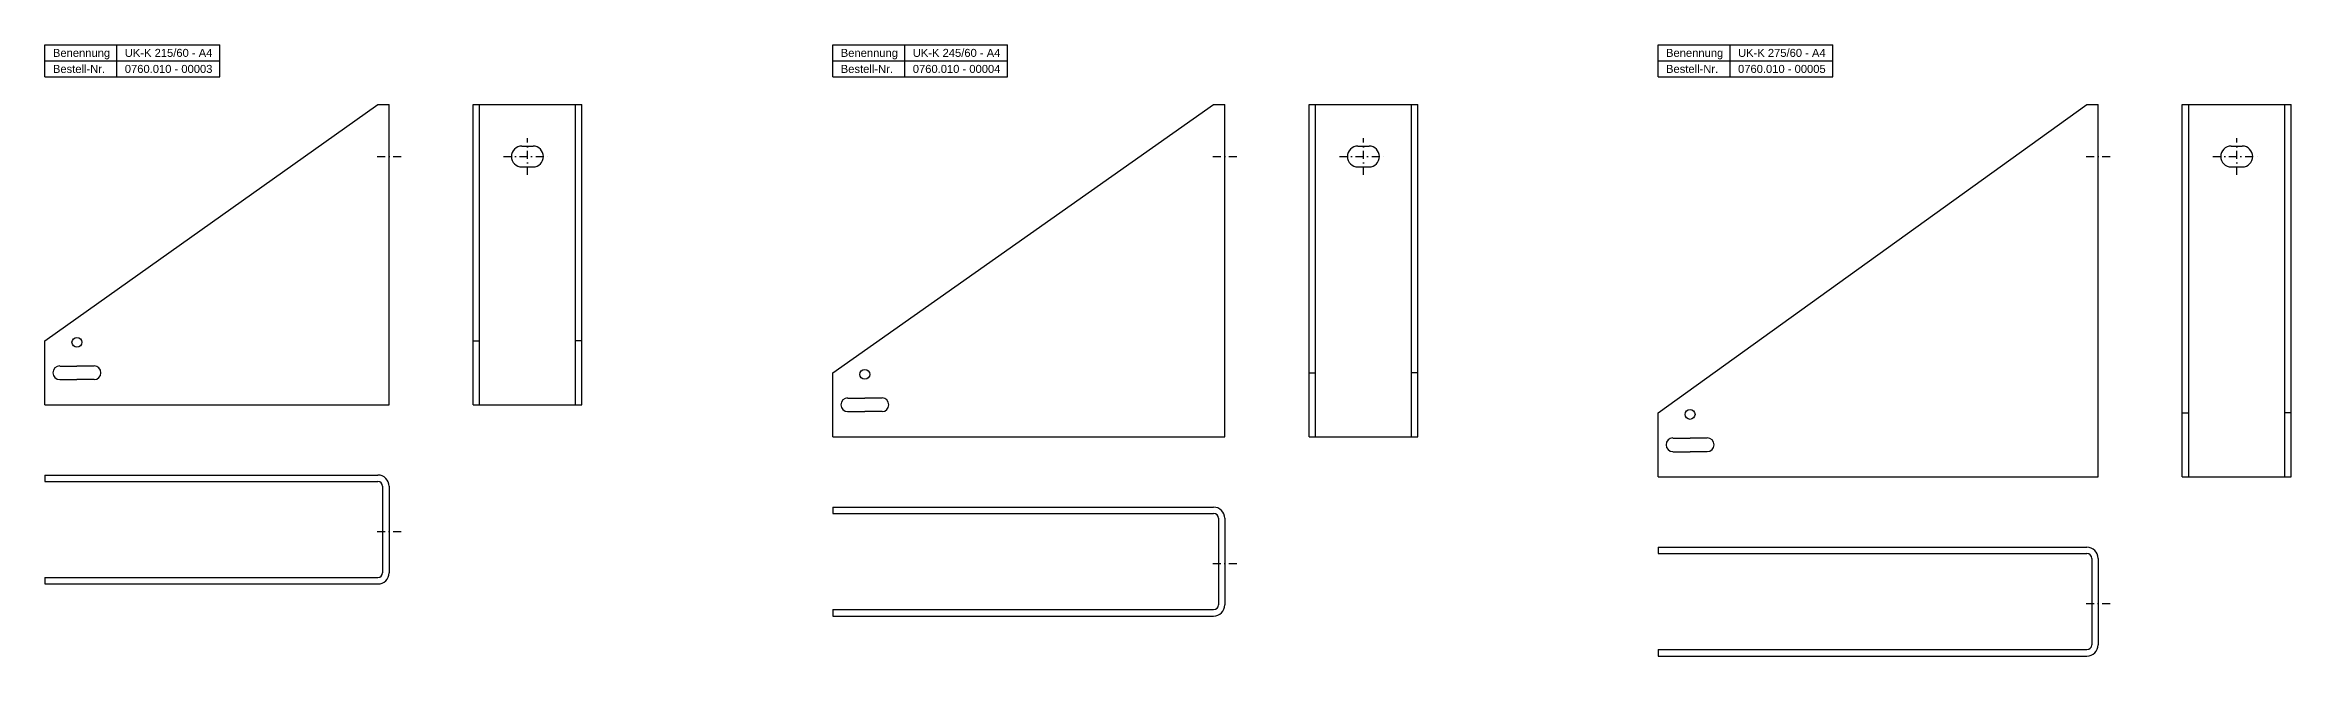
# Model space of a CAD drawing. Header units: inches. Extents: x 44 to 3003, y 41 to 423.
# Drawn here: x 1599 to 3003, y 41 to 423 of the extents above; entities that cross this region are included whole.
import ezdxf

# ---------------------------------------------------------------- set-up
doc = ezdxf.new("R2010")
doc.units = ezdxf.units.IN
doc.header["$LTSCALE"] = 10
doc.header["$MEASUREMENT"] = 0
doc.linetypes.add('STRICHPUNKT2', pattern=[0.5, 0.25, -0.125, 0, -0.125])
doc.layers.add('Halfen', color=2, linetype='Continuous')
doc.styles.add('ARIAL50', font='ARIAL.TTF', dxfattribs={"height": 5})

msp = doc.modelspace()

# ---------------------------------------------------------------- linework, layer by layer
at = {"layer": 'Halfen', "color": 2}
for p, q in [((1599, 402.6), (1599, 422.6)), ((1599, 422.6), (1708.2, 422.6)), ((1643.9, 402.6), (1643.9, 422.6)), ((1708.2, 402.6), (1708.2, 422.6)), ((2091.3, 402.6), (2091.3, 422.6)), ((2091.3, 422.6), (2200.5, 422.6)), ((2136.3, 402.6), (2136.3, 422.6)), ((2200.5, 402.6), (2200.5, 422.6)), ((2607, 402.6), (2607, 422.6)), ((2607, 422.6), (2716.2, 422.6)), ((2652, 402.6), (2652, 422.6)), ((2716.2, 402.6), (2716.2, 422.6)), ((1599, 412.6), (1708.2, 412.6)), ((2091.3, 412.6), (2200.5, 412.6)), ((2607, 412.6), (2716.2, 412.6)), ((1599, 402.6), (1708.2, 402.6)), ((2091.3, 402.6), (2200.5, 402.6)), ((2607, 402.6), (2716.2, 402.6)), ((1599, 237.9), (1807, 385.4)), ((1807, 385.4), (1814, 385.4)), ((1814, 197.9), (1814, 385.4)), ((1866.5, 197.9), (1866.5, 385.4)), ((1866.5, 385.4), (1934.5, 385.4)), ((1870.5, 197.9), (1870.5, 385.4)), ((1930.5, 197.9), (1930.5, 385.4)), ((1934.5, 197.9), (1934.5, 385.4)), ((2091.3, 217.9), (2329.3, 385.4)), ((2329.3, 385.4), (2336.3, 385.4)), ((2336.3, 177.9), (2336.3, 385.4)), ((2388.9, 177.9), (2388.9, 385.4)), ((2388.9, 385.4), (2456.9, 385.4)), ((2392.9, 177.9), (2392.9, 385.4)), ((2452.9, 177.9), (2452.9, 385.4)), ((2456.9, 177.9), (2456.9, 385.4)), ((2607, 192.9), (2875, 385.4)), ((2875, 385.4), (2882, 385.4)), ((2882, 152.9), (2882, 385.4)), ((2934.6, 152.9), (2934.6, 385.4)), ((2934.6, 385.4), (3002.6, 385.4)), ((2938.6, 152.9), (2938.6, 385.4)), ((2998.6, 152.9), (2998.6, 385.4)), ((3002.6, 152.9), (3002.6, 385.4)), ((1897, 359.4), (1904, 359.4)), ((2419.4, 359.4), (2426.4, 359.4)), ((2965.1, 359.4), (2972.1, 359.4)), ((1897, 346.4), (1904, 346.4)), ((2419.4, 346.4), (2426.4, 346.4)), ((2965.1, 346.4), (2972.1, 346.4)), ((1599, 197.9), (1599, 237.9)), ((1866.5, 237.9), (1870.5, 237.9)), ((1934.5, 237.9), (1930.5, 237.9)), ((1608.2, 222.1), (1619, 222.1)), ((1608.2, 213.6), (1619, 213.6)), ((1629.7, 222.1), (1619, 222.1)), ((1629.7, 213.6), (1619, 213.6)), ((2091.3, 177.9), (2091.3, 217.9)), ((2388.9, 217.9), (2392.9, 217.9)), ((2456.9, 217.9), (2452.9, 217.9)), ((1599, 197.9), (1814, 197.9)), ((1866.5, 197.9), (1934.5, 197.9)), ((2100.6, 202.1), (2111.3, 202.1)), ((2122.1, 202.1), (2111.3, 202.1)), ((2100.6, 193.6), (2111.3, 193.6)), ((2122.1, 193.6), (2111.3, 193.6)), ((2607, 152.9), (2607, 192.9)), ((2934.6, 192.9), (2938.6, 192.9)), ((3002.6, 192.9), (2998.6, 192.9)), ((2091.3, 177.9), (2336.3, 177.9)), ((2388.9, 177.9), (2456.9, 177.9)), ((2616.3, 177.1), (2627, 177.1)), ((2616.3, 168.6), (2627, 168.6)), ((2637.8, 177.1), (2627, 177.1)), ((2637.8, 168.6), (2627, 168.6)), ((1599, 154), (1807, 154)), ((1599, 154), (1599, 150)), ((1599, 150), (1807, 150)), ((1810, 147), (1810, 93)), ((1814, 147), (1814, 93)), ((2607, 152.9), (2882, 152.9)), ((2934.6, 152.9), (3002.6, 152.9)), ((2091.3, 134), (2329.3, 134)), ((2091.3, 134), (2091.3, 130)), ((2091.3, 130), (2329.3, 130)), ((2332.3, 127), (2332.3, 73)), ((2336.3, 127), (2336.3, 73)), ((2607, 109), (2875, 109)), ((2607, 109), (2607, 105)), ((2607, 105), (2875, 105)), ((2878, 102), (2878, 48)), ((2882, 102), (2882, 48)), ((1599, 90), (1807, 90)), ((1599, 90), (1599, 86)), ((1599, 86), (1807, 86)), ((2091.3, 70), (2329.3, 70)), ((2091.3, 70), (2091.3, 66)), ((2091.3, 66), (2329.3, 66)), ((2607, 45), (2875, 45)), ((2607, 45), (2607, 41)), ((2607, 41), (2875, 41))]:
    msp.add_line(p, q, dxfattribs=at)
at = {"layer": 'Halfen', "color": 1, "linetype": 'STRICHPUNKT2', "ltscale": 2}
for p, q in [((1806.5, 352.9), (1821.5, 352.9)), ((1885.5, 352.9), (1915.5, 352.9)), ((1900.5, 341.4), (1900.5, 364.4)), ((2328.8, 352.9), (2343.8, 352.9)), ((2407.9, 352.9), (2437.9, 352.9)), ((2422.9, 341.4), (2422.9, 364.4)), ((2874.5, 352.9), (2889.5, 352.9)), ((2953.6, 352.9), (2983.6, 352.9)), ((2968.6, 341.4), (2968.6, 364.4)), ((1806.5, 118.8), (1821.5, 118.8)), ((2328.8, 98.8), (2343.8, 98.8)), ((2874.5, 73.8), (2889.5, 73.8))]:
    msp.add_line(p, q, dxfattribs=at)
at = {"layer": 'Halfen', "color": 2}
for centre in [(1619, 236.9), (2111.3, 216.9), (2627, 191.9)]:
    msp.add_circle(centre, 3.1, dxfattribs=at)
for centre, radius, start, end in [((1897, 352.9), 6.5, 90, 270), ((1904, 352.9), 6.5, 270, 90), ((2419.4, 352.9), 6.5, 90, 270), ((2426.4, 352.9), 6.5, 270, 90), ((2965.1, 352.9), 6.5, 90, 270), ((2972.1, 352.9), 6.5, 270, 90), ((1608.2, 217.9), 4.25, 90, 270), ((1629.7, 217.9), 4.25, 270, 90), ((2100.6, 197.9), 4.25, 90, 270), ((2122.1, 197.9), 4.25, 270, 90), ((2616.3, 172.9), 4.25, 90, 270), ((2637.8, 172.9), 4.25, 270, 90), ((1807, 147), 7, 0, 90), ((1807, 147), 3, 0, 90), ((2329.3, 127), 7, 0, 90), ((2329.3, 127), 3, 0, 90), ((2875, 102), 7, 0, 90), ((2875, 102), 3, 0, 90), ((1807, 93), 3, 270, 0), ((1807, 93), 7, 270, 0), ((2329.3, 73), 3, 270, 0), ((2329.3, 73), 7, 270, 0), ((2875, 48), 3, 270, 0), ((2875, 48), 7, 270, 0)]:
    msp.add_arc(centre, radius, start, end, dxfattribs=at)

# ---------------------------------------------------------------- texts
at = {"layer": 'Halfen', "color": 2, "style": 'ARIAL50'}
for s, p in [('Benennung', (1604, 415.1)), ('Bestell-Nr.', (1604, 405.1)), ('0760.010 - 00003', (1648.9, 405.1)), ('UK-K 215/60 - A4', (1648.9, 415.1)), ('Benennung', (2096.3, 415.1)), ('Bestell-Nr.', (2096.3, 405.1)), ('0760.010 - 00004', (2141.3, 405.1)), ('UK-K 245/60 - A4', (2141.3, 415.1)), ('Benennung', (2612, 415.1)), ('Bestell-Nr.', (2612, 405.1)), ('0760.010 - 00005', (2657, 405.1)), ('UK-K 275/60 - A4', (2657, 415.1))]:
    msp.add_text(s, height=5, dxfattribs=at).set_placement(p)

doc.saveas('drawing.dxf')
